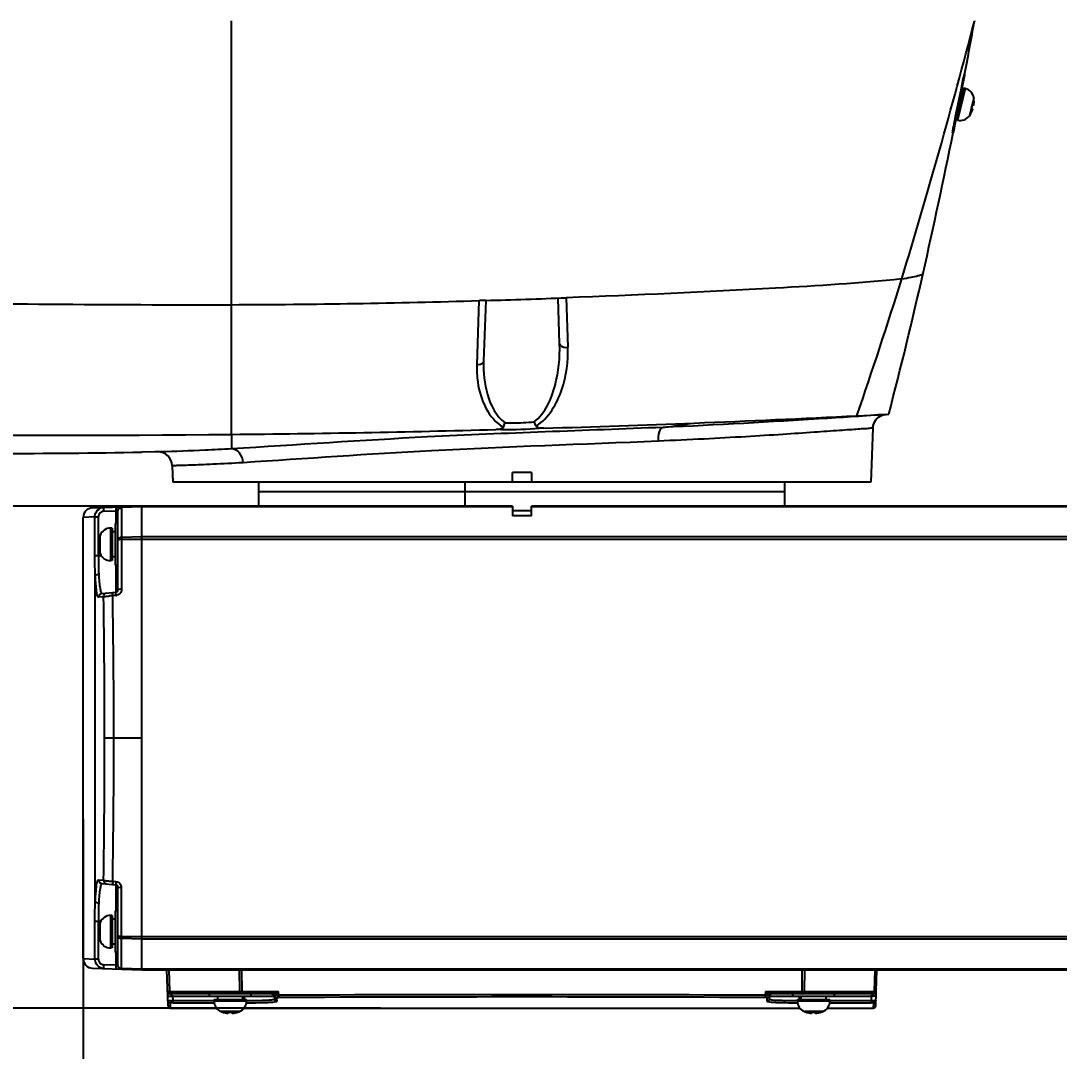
# Model space of a CAD drawing. Header units: millimetres. Extents: x 4086 to 8300, y 123 to 1549.
# Drawn here: x 6783.8 to 6849, y 981 to 1045.6 of the extents above; entities that cross this region are included whole.
import ezdxf

# ---------------------------------------------------------------- set-up
doc = ezdxf.new("R2010")
doc.units = ezdxf.units.MM
doc.layers.add('02___PRT_ALL_AXES', color=7, linetype='Continuous')
doc.layers.add('轮廓实线层', color=7, linetype='Continuous', lineweight=30)
doc.styles.add('思源黑', font='SourceHanSansCN-Normal.ttf')
doc.dimstyles.new('尺寸标注_3_10比例', dxfattribs={"dimtxt": 7, "dimasz": 6, "dimexe": 2, "dimexo": 1.5, "dimgap": 1, "dimtad": 1, "dimdec": 1, "dimlfac": 3.333333, "dimdsep": 46, "dimtxsty": '思源黑', "dimcen": 0.09, "dimadec": 0, "dimazin": 0, "dimtp": 0.01, "dimtm": 0.01, "dimtfac": 1, "dimtdec": 1, "dimtofl": 0, "dimtmove": 0, "dimatfit": 3, "dimfxl": 0, "dimtolj": 1, "dimarcsym": 0})

# ---------------------------------------------------------------- blocks, each defined once
blk = doc.blocks.new('*D2915')
at = {"layer": 'Defpoints', "color": 0}
for p in [(6584.199, 1202.83), (6671.596, 1202.83), (6943.348, 872.081)]:
    blk.add_point(p, dxfattribs=at)
at = {"layer": '轮廓实线层', "color": 0, "lineweight": -2}
for p, q in [((6670.096, 1202.83), (6582.199, 1202.83)), ((6584.199, 878.081), (6584.199, 1196.83)), ((6941.848, 872.081), (6582.199, 872.081))]:
    blk.add_line(p, q, dxfattribs=at)
at = {"layer": '轮廓实线层', "color": 0}
for points in [[(6585.199, 1196.83), (6583.199, 1196.83), (6584.199, 1202.83)], [(6583.199, 878.081), (6585.199, 878.081), (6584.199, 872.081)]]:
    blk.add_solid(points, dxfattribs=at)
at = {"layer": '轮廓实线层', "color": 0, "insert": (6579.573, 1037.456), "char_height": 7, "attachment_point": 5, "rotation": 90, "style": '思源黑'}
blk.add_mtext('\\A1;\\A1;1099.5', dxfattribs=at)
blk = doc.blocks.new('*D2916')
at = {"layer": 'Defpoints', "color": 0}
for p in [(6799.29, 983.688), (6778.833, 872.081), (6968.289, 872.081)]:
    blk.add_point(p, dxfattribs=at)
at = {"layer": '轮廓实线层', "color": 0, "lineweight": -2}
for p, q in [((6797.79, 983.688), (6776.833, 983.688)), ((6778.833, 977.688), (6778.833, 878.081)), ((6966.789, 872.081), (6776.833, 872.081))]:
    blk.add_line(p, q, dxfattribs=at)
at = {"layer": '轮廓实线层', "color": 0}
for points in [[(6779.833, 977.688), (6777.833, 977.688), (6778.833, 983.688)], [(6777.833, 878.081), (6779.833, 878.081), (6778.833, 872.081)]]:
    blk.add_solid(points, dxfattribs=at)
at = {"layer": '轮廓实线层', "color": 0, "insert": (6774.202, 930.49), "char_height": 7, "attachment_point": 5, "rotation": 90, "style": '思源黑'}
blk.add_mtext('\\A1;372', dxfattribs=at)
blk = doc.blocks.new('*D2917')
at = {"layer": 'Defpoints', "color": 0}
for p in [(6778.502, 1015.181), (6792.872, 1015.181), (6807.868, 983.688)]:
    blk.add_point(p, dxfattribs=at)
at = {"layer": '轮廓实线层', "color": 0, "lineweight": -2}
for p, q in [((6791.372, 1015.181), (6776.502, 1015.181)), ((6778.502, 989.688), (6778.502, 1009.181)), ((6806.368, 983.688), (6776.502, 983.688))]:
    blk.add_line(p, q, dxfattribs=at)
at = {"layer": '轮廓实线层', "color": 0}
for points in [[(6779.502, 1009.181), (6777.502, 1009.181), (6778.502, 1015.181)], [(6777.502, 989.688), (6779.502, 989.688), (6778.502, 983.688)]]:
    blk.add_solid(points, dxfattribs=at)
at = {"layer": '轮廓实线层', "color": 0, "insert": (6773.876, 999.434), "char_height": 7, "attachment_point": 5, "rotation": 90, "style": '思源黑'}
blk.add_mtext('\\A1;105', dxfattribs=at)
blk = doc.blocks.new('*D2918')
at = {"layer": 'Defpoints', "color": 0}
for p in [(6787.718, 997.032), (6680.248, 845.83), (6787.718, 828.228)]:
    blk.add_point(p, dxfattribs=at)
at = {"layer": '轮廓实线层', "color": 0, "lineweight": -2}
for p, q in [((6787.718, 995.532), (6787.718, 826.228)), ((6680.248, 844.33), (6680.248, 826.228)), ((6686.248, 828.228), (6781.718, 828.228))]:
    blk.add_line(p, q, dxfattribs=at)
at = {"layer": '轮廓实线层', "color": 0}
for points in [[(6686.248, 829.228), (6686.248, 827.228), (6680.248, 828.228)], [(6781.718, 827.228), (6781.718, 829.228), (6787.718, 828.228)]]:
    blk.add_solid(points, dxfattribs=at)
at = {"layer": '轮廓实线层', "color": 0, "insert": (6733.983, 832.859), "char_height": 7, "attachment_point": 5, "style": '思源黑'}
blk.add_mtext('\\A1;358.2', dxfattribs=at)
blk = doc.blocks.new('*D2920')
at = {"layer": 'Defpoints', "color": 0}
for p in [(6669.376, 992.23), (6638.605, 872.081), (6943.348, 872.081)]:
    blk.add_point(p, dxfattribs=at)
at = {"layer": '轮廓实线层', "color": 0, "lineweight": -2}
for p, q in [((6667.876, 992.23), (6636.605, 992.23)), ((6638.605, 986.23), (6638.605, 878.081)), ((6941.848, 872.081), (6636.605, 872.081))]:
    blk.add_line(p, q, dxfattribs=at)
at = {"layer": '轮廓实线层', "color": 0}
for points in [[(6639.605, 986.23), (6637.605, 986.23), (6638.605, 992.23)], [(6637.605, 878.081), (6639.605, 878.081), (6638.605, 872.081)]]:
    blk.add_solid(points, dxfattribs=at)
at = {"layer": '轮廓实线层', "color": 0, "insert": (6633.979, 932.156), "char_height": 7, "attachment_point": 5, "rotation": 90, "style": '思源黑'}
blk.add_mtext('\\A1;400.5', dxfattribs=at)

msp = doc.modelspace()

# ---------------------------------------------------------------- linework, layer by layer
for p, q in [((6797.017, 1027.818), (6797.017, 1045.631)), ((6843.645, 1045.63), (6843.636, 1045.593)), ((6842.818, 1041.399), (6842.942, 1041.982)), ((6843.011, 1042.203), (6842.917, 1041.711)), ((6842.942, 1041.982), (6842.97, 1042.112)), ((6842.97, 1042.112), (6842.985, 1042.18)), ((6843.019, 1042.247), (6843.011, 1042.203)), ((6842.471, 1039.721), (6842.818, 1041.399)), ((6842.482, 1039.419), (6842.976, 1041.398)), ((6843.063, 1041.377), (6842.57, 1039.397)), ((6842.919, 1041.17), (6842.777, 1041.205)), ((6842.811, 1041.199), (6842.818, 1041.234)), ((6842.86, 1041.415), (6842.816, 1041.189)), ((6842.87, 1041.467), (6842.86, 1041.415)), ((6842.917, 1041.711), (6842.87, 1041.467)), ((6842.904, 1041.807), (6842.887, 1041.728)), ((6843.063, 1041.377), (6842.976, 1041.398)), ((6843.601, 1040.786), (6843.492, 1040.35)), ((6843.61, 1040.715), (6843.601, 1040.786)), ((6843.61, 1040.715), (6843.604, 1040.716)), ((6843.431, 1040.102), (6843.323, 1039.673)), ((6843.44, 1040.155), (6843.431, 1040.102)), ((6843.461, 1040.226), (6843.44, 1040.155)), ((6843.45, 1040.098), (6843.532, 1040.077)), ((6843.477, 1040.301), (6843.461, 1040.226)), ((6843.492, 1040.35), (6843.477, 1040.301)), ((6843.594, 1040.325), (6843.512, 1040.345)), ((6842.366, 1039.183), (6842.402, 1039.371)), ((6842.402, 1039.371), (6842.471, 1039.721)), ((6842.469, 1039.422), (6842.415, 1039.151)), ((6842.539, 1039.647), (6842.461, 1039.667)), ((6842.57, 1039.397), (6842.482, 1039.419)), ((6842.485, 1039.555), (6842.505, 1039.651)), ((6843.322, 1039.666), (6843.363, 1039.725)), ((6843.323, 1039.673), (6843.322, 1039.666)), ((6843.358, 1039.726), (6843.363, 1039.725)), ((6842.297, 1038.803), (6842.314, 1038.902)), ((6842.316, 1038.654), (6842.308, 1038.614)), ((6842.314, 1038.902), (6842.337, 1039.028)), ((6842.415, 1039.151), (6842.316, 1038.654)), ((6842.337, 1039.028), (6842.366, 1039.183)), ((6817.614, 1025.361), (6817.513, 1028.232)), ((6818.024, 1028.25), (6818.132, 1025.146)), ((6797.026, 1019.68), (6797.017, 1027.818)), ((6812.431, 1024.041), (6812.572, 1028.071)), ((6812.977, 1028.082), (6812.577, 1028.07)), ((6812.977, 1028.082), (6812.844, 1024.272)), ((6836.26, 1020.847), (6838.04, 1020.938)), ((6838.04, 1020.938), (6838.265, 1020.95)), ((6837.267, 1020.07), (6837.149, 1016.681)), ((6837.267, 1020.07), (6837.276, 1020.165)), ((6837.276, 1020.165), (6837.301, 1020.282)), ((6797.026, 1019.68), (6797.016, 1018.772)), ((6792.414, 1018.581), (6791.39, 1018.563)), ((6792.238, 1018.578), (6791.485, 1018.565)), ((6792.312, 1018.579), (6792.238, 1018.578)), ((6792.394, 1018.581), (6792.312, 1018.579)), ((6792.559, 1018.584), (6792.394, 1018.581)), ((6793.31, 1017.712), (6793.346, 1016.681)), ((6814.648, 1016.681), (6814.648, 1017.281)), ((6815.848, 1017.281), (6814.648, 1017.281)), ((6815.848, 1017.281), (6815.848, 1016.681)), ((6837.149, 1016.681), (6793.346, 1016.681)), ((6791.398, 1015.181), (6790.129, 1015.136)), ((6791.398, 986.081), (6791.398, 1015.181)), ((6814.648, 1015.181), (6791.398, 1015.181)), ((6814.648, 1015.181), (6814.648, 1014.581)), ((6815.848, 1014.581), (6815.848, 1015.181)), ((7007.398, 1015.181), (6815.848, 1015.181)), ((6788.451, 1014.498), (6787.718, 1014.473)), ((6788.297, 1015.072), (6789.012, 1015.097)), ((6788.451, 1012.064), (6788.451, 1014.498)), ((6788.451, 1014.498), (6788.67, 1014.498)), ((6788.67, 1012.064), (6788.67, 1014.498)), ((6789.021, 1014.858), (6789.761, 1014.884)), ((6789.033, 1015.098), (6790.082, 1015.135)), ((6789.898, 1014.896), (6789.761, 1014.884)), ((6789.761, 1014.884), (6789.761, 1014.086)), ((6789.898, 1009.932), (6789.898, 1014.896)), ((6791.398, 1015.138), (6790.129, 1015.1)), ((6790.129, 1015.136), (6790.129, 1009.967)), ((6814.648, 1015.138), (6791.398, 1015.138)), ((6815.848, 1014.881), (6814.648, 1014.881)), ((6815.848, 1014.581), (6814.648, 1014.581)), ((7007.398, 1015.138), (6815.848, 1015.138)), ((6787.718, 986.788), (6787.718, 1014.473)), ((6789.748, 1011.476), (6789.748, 1014.086)), ((6789.898, 1014.086), (6789.748, 1014.086)), ((6788.76, 1013.291), (6788.755, 1013.291)), ((6788.78, 1012.204), (6788.78, 1013.357)), ((6789.445, 1011.761), (6789.445, 1013.801)), ((6789.535, 1013.801), (6789.445, 1013.801)), ((6789.535, 1013.801), (6789.535, 1011.761)), ((6789.748, 1013.565), (6789.535, 1013.565)), ((6791.398, 1013.247), (6790.129, 1013.215)), ((7007.398, 1013.247), (6791.398, 1013.247)), ((6788.76, 1012.908), (6788.675, 1012.908)), ((6788.675, 1012.653), (6788.76, 1012.653)), ((6791.398, 1013.092), (6790.129, 1013.082)), ((7007.398, 1013.092), (6791.398, 1013.092)), ((6788.874, 1012.064), (6788.451, 1012.064)), ((6788.754, 1012.271), (6788.76, 1012.271)), ((6789.748, 1011.996), (6789.535, 1011.996)), ((6789.535, 1011.761), (6789.445, 1011.761)), ((6789.898, 1011.476), (6789.748, 1011.476)), ((6789.761, 1011.476), (6789.761, 1009.783)), ((6788.478, 990.397), (6788.478, 1010.804)), ((6788.997, 1009.496), (6788.682, 1009.468)), ((6788.9, 1009.707), (6789.761, 1009.783)), ((6789.773, 1009.577), (6789.573, 1009.559)), ((6791.398, 1000.631), (6789.067, 1000.631)), ((6788.682, 991.733), (6788.996, 991.705)), ((6788.9, 991.494), (6789.761, 991.418)), ((6789.572, 991.642), (6789.773, 991.624)), ((6789.761, 991.418), (6789.761, 989.786)), ((6789.898, 986.365), (6789.898, 991.269)), ((6790.129, 986.125), (6790.129, 991.234)), ((6789.748, 987.176), (6789.748, 989.786)), ((6789.898, 989.786), (6789.748, 989.786)), ((6788.451, 986.763), (6788.451, 989.137)), ((6788.451, 989.137), (6788.833, 989.137)), ((6788.67, 986.763), (6788.67, 989.137)), ((6789.445, 987.461), (6789.445, 989.501)), ((6789.535, 989.501), (6789.445, 989.501)), ((6789.535, 989.501), (6789.535, 987.461)), ((6789.748, 989.265), (6789.535, 989.265)), ((6788.76, 988.608), (6788.675, 988.608)), ((6788.76, 988.991), (6788.755, 988.991)), ((6788.78, 987.904), (6788.78, 989.057)), ((6788.675, 988.353), (6788.76, 988.353)), ((6788.754, 987.971), (6788.76, 987.971)), ((6790.129, 988.179), (6791.398, 988.169)), ((6791.398, 988.014), (6790.129, 988.047)), ((6791.398, 988.169), (7007.398, 988.169)), ((7007.398, 988.014), (6791.398, 988.014)), ((6789.535, 987.461), (6789.445, 987.461)), ((6789.748, 987.696), (6789.535, 987.696)), ((6789.898, 987.176), (6789.748, 987.176)), ((6789.761, 987.176), (6789.761, 986.377)), ((6787.718, 986.788), (6788.451, 986.763)), ((6788.67, 986.763), (6788.451, 986.763)), ((6788.297, 986.189), (6791.398, 986.081)), ((6789.761, 986.377), (6789.021, 986.403)), ((6789.761, 986.377), (6789.898, 986.365)), ((6791.398, 986.123), (6790.129, 986.161)), ((6970.884, 986.123), (6791.398, 986.123)), ((6791.398, 986.081), (6970.884, 986.081)), ((6793.051, 983.832), (6792.973, 986.081)), ((6793.147, 984.731), (6793.111, 986.081)), ((6797.514, 986.081), (6797.53, 984.731)), ((6797.659, 986.081), (6797.664, 984.731)), ((6832.831, 984.731), (6832.836, 986.081)), ((6832.981, 986.081), (6832.965, 984.731)), ((6837.384, 986.081), (6837.348, 984.731)), ((6837.475, 984.731), (6837.523, 986.081)), ((6793.02, 984.731), (6799.969, 984.731)), ((6799.581, 984.581), (6793.176, 984.581)), ((6793.236, 984.541), (6793.262, 984.521)), ((6795.643, 984.431), (6795.643, 984.581)), ((6798.253, 984.431), (6798.253, 984.581)), ((6799.566, 984.581), (6799.623, 984.57)), ((6799.628, 984.59), (6799.659, 984.6)), ((6799.85, 984.679), (6799.969, 984.731)), ((6799.969, 984.731), (6799.858, 984.581)), ((6799.99, 984.489), (6799.969, 984.731)), ((6830.526, 984.731), (6830.504, 984.489)), ((6830.526, 984.731), (6837.475, 984.731)), ((6830.637, 984.581), (6830.564, 984.678)), ((6830.692, 984.508), (6830.665, 984.543)), ((6830.891, 984.583), (6830.913, 984.581)), ((6837.319, 984.581), (6830.913, 984.581)), ((6832.243, 984.431), (6832.243, 984.581)), ((6834.853, 984.431), (6834.853, 984.581)), ((6837.444, 983.832), (6837.475, 984.723)), ((6793.04, 984.159), (6793.06, 984.089)), ((6793.201, 983.688), (6793.19, 984.015)), ((6793.331, 984.438), (6793.34, 984.158)), ((6793.331, 984.438), (6799.719, 984.438)), ((6793.34, 984.158), (6795.928, 984.157)), ((6793.34, 984.021), (6795.927, 984.021)), ((6795.928, 984.128), (6795.928, 984.218)), ((6795.928, 984.218), (6797.967, 984.218)), ((6797.968, 984.128), (6795.928, 984.128)), ((6796.163, 984.218), (6796.163, 984.431)), ((6797.732, 984.218), (6797.732, 984.431)), ((6797.828, 984.438), (6797.828, 984.218)), ((6797.968, 984.128), (6797.968, 984.218)), ((6799.718, 984.455), (6799.718, 984.444)), ((6799.718, 984.444), (6799.719, 984.438)), ((6799.735, 984.253), (6799.719, 984.438)), ((6799.756, 984.467), (6799.776, 984.478)), ((6799.874, 984.271), (6799.865, 984.335)), ((6799.884, 984.116), (6799.874, 984.271)), ((6830.619, 984.184), (6830.61, 984.116)), ((6830.629, 984.335), (6830.619, 984.257)), ((6830.619, 984.257), (6830.619, 984.184)), ((6830.718, 984.478), (6830.692, 984.508)), ((6830.738, 984.467), (6830.718, 984.478)), ((6830.775, 984.438), (6830.759, 984.253)), ((6830.775, 984.438), (6830.776, 984.45)), ((6830.775, 984.438), (6837.164, 984.438)), ((6830.776, 984.45), (6830.776, 984.455)), ((6832.528, 984.218), (6834.567, 984.218)), ((6832.528, 984.128), (6832.528, 984.218)), ((6834.568, 984.128), (6832.528, 984.128)), ((6832.666, 984.218), (6832.666, 984.438)), ((6832.763, 984.218), (6832.763, 984.431)), ((6834.332, 984.218), (6834.332, 984.431)), ((6834.567, 984.157), (6837.155, 984.158)), ((6834.568, 984.128), (6834.568, 984.218)), ((6834.568, 984.021), (6837.155, 984.021)), ((6837.164, 984.438), (6837.155, 984.158)), ((6837.306, 984.015), (6837.294, 983.688)), ((6837.455, 984.159), (6837.432, 984.084)), ((6793.201, 983.688), (6796.092, 983.688)), ((6796.374, 983.463), (6796.37, 983.463)), ((6796.438, 983.437), (6796.371, 983.463)), ((6797.525, 983.463), (6796.374, 983.463)), ((6796.438, 983.443), (6796.438, 983.438)), ((6796.82, 983.443), (6796.82, 983.358)), ((6797.075, 983.358), (6797.075, 983.443)), ((6797.524, 983.463), (6797.458, 983.437)), ((6797.458, 983.437), (6797.458, 983.443)), ((6797.803, 983.688), (6832.692, 983.688)), ((6832.974, 983.463), (6832.97, 983.463)), ((6833.038, 983.437), (6832.971, 983.463)), ((6834.125, 983.463), (6832.974, 983.463)), ((6833.038, 983.443), (6833.038, 983.438)), ((6833.42, 983.443), (6833.42, 983.358)), ((6833.675, 983.358), (6833.675, 983.443)), ((6834.124, 983.463), (6834.058, 983.437)), ((6834.058, 983.437), (6834.058, 983.443)), ((6834.403, 983.688), (6837.294, 983.688))]:
    msp.add_line(p, q)
for points in [[(6842.985, 1042.18), (6842.993, 1042.212), (6842.996, 1042.225), (6842.998, 1042.236), (6843, 1042.244), (6843.002, 1042.25), (6843.002, 1042.25)], [(6842.271, 1038.621), (6842.271, 1038.621), (6842.271, 1038.627), (6842.272, 1038.637), (6842.274, 1038.652), (6842.276, 1038.672), (6842.28, 1038.697), (6842.285, 1038.727), (6842.29, 1038.762), (6842.297, 1038.803)], [(6837.301, 1020.282), (6837.34, 1020.393), (6837.392, 1020.496), (6837.455, 1020.589)], [(6837.455, 1020.589), (6837.526, 1020.67), (6837.604, 1020.741), (6837.687, 1020.8), (6837.771, 1020.847)], [(6837.772, 1020.847), (6837.856, 1020.883), (6837.939, 1020.909), (6838.014, 1020.925), (6838.064, 1020.933), (6838.082, 1020.935), (6838.087, 1020.935)], [(6830.835, 984.6), (6830.865, 984.59), (6830.891, 984.583)], [(6799.728, 984.457), (6799.74, 984.459), (6799.756, 984.467)]]:
    msp.add_lwpolyline(points)
for centre, radius, start, end in [((6449.025, 1148.105), 407.709, 343.07875, 345.4375), ((6513.93, 1104.894), 335, 349.22182, 349.80557), ((6787.118, 1052.244), 56.776, 349.27477, 349.63067), ((6979.274, 1012.68), 139.445, 168.15146, 168.39359), ((6985.357, 1011.437), 145.654, 167.99709, 168.16454), ((6727.687, 1063.448), 117.254, 349.07931, 349.30013), ((6842.889, 1040.678), 0.72, 8.61986, 76), ((6842.118, 1040.561), 1.495, 350.89378, 5.95213), ((6927.232, 1022.603), 86.472, 168.29517, 168.4914), ((6842.118, 1040.561), 1.495, 326.04787, 341.10622), ((6842.118, 1040.561), 1.411, 340.81427, 351.18573), ((6888.509, 1030.398), 46.972, 168.64666, 169.19075), ((6795.527, 1049.098), 47.918, 347.88003, 348.5122), ((6910.204, 1026.07), 69.095, 168.49104, 168.66971), ((6842.744, 1040.096), 0.72, 256, 323.38014), ((6481.131, 1111.438), 368.445, 347.19642, 348.60021), ((6863.77, 1035.102), 21.79, 169.14052, 170.07155), ((6566.101, 1091.851), 281.248, 345.39835, 347.2514), ((6561.558, 1115.843), 290.663, 340.92386, 342.70659), ((6791.848, 1734.513), 706.747, 271.713122, 272.122802), ((6795.244, 1616.915), 589.1, 270.172404, 271.686071), ((6787.622, 2000.704), 981.065, 271.693792, 272.245241), ((6814.373, 1097.231), 77.722, 277.19332, 278.64623), ((6789.077, 1964.283), 944.615, 272.243621, 272.863077), ((6786.712, 1977.451), 957.827, 267.858179, 270.617003), ((6786.933, 2025.577), 1005.948, 270.574893, 271.519725), ((6780.952, 1651.133), 632.655, 269.315892, 270.945416), ((6792.41, 1017.68), 0.9, 2.02061, 90.99521), ((6788.318, 1014.473), 0.6, 92, 180), ((6789.04, 1014.498), 0.589, 175.77926, 179.97527), ((6789.056, 1014.488), 0.611, 98.23668, 113.58136), ((6789.054, 1014.497), 0.602, 92.01542, 98.24353), ((6790.138, 1014.896), 0.24, 92, 180), ((6790.165, 1012.781), 1.495, 157.38014, 175.10622), ((6789.445, 1013.081), 0.72, 90, 157.38021), ((6790.165, 1012.781), 1.495, 184.89378, 202.61986), ((6790.165, 1012.781), 1.411, 174.81427, 185.18573), ((6814.26, 1012.063), 25.59, 179.99782, 180.88593), ((6789.445, 1012.481), 0.72, 202.61979, 269.99977), ((6809.755, 1011.969), 21.085, 180.81767, 182.85001), ((6789.748, 1009.932), 0.15, 275, 0), ((6201.738, 1000.467), 587.329, 0.015933, 0.880808), ((6790.143, 999.971), 9.605, 93.40398, 94.62604), ((6209.621, 1000.467), 580.022, 0.016125, 0.898123), ((6789.728, 1010.001), 0.427, 276.06072, 283.5066), ((6201.777, 1000.792), 587.29, 359.113424, 359.984203), ((6209.654, 1000.792), 579.989, 359.096017, 359.984008), ((6790.313, 1003.644), 12.025, 265.48173, 266.46736), ((6789.748, 991.269), 0.15, 0, 85), ((6789.659, 991.21), 0.471, 12.67753, 21.81239), ((6789.64, 991.205), 0.49, 3.39672, 12.72997), ((6809.735, 989.233), 21.064, 177.14495, 179.18313), ((6814.266, 989.138), 25.596, 179.1143, 180.00219), ((6789.445, 988.781), 0.72, 90, 157.38021), ((6790.165, 988.481), 1.495, 157.38014, 175.10622), ((6790.165, 988.481), 1.411, 174.81427, 185.18573), ((6790.165, 988.481), 1.495, 184.89378, 202.61986), ((6789.445, 988.181), 0.72, 202.61979, 269.99977), ((6788.318, 986.788), 0.6, 180, 267.99994), ((6789.041, 986.763), 0.59, 180.00635, 183.97647), ((6789.055, 986.764), 0.603, 184.00488, 201.65979), ((6790.138, 986.365), 0.24, 180, 268), ((6793.176, 984.737), 0.156, 182, 270), ((6799.563, 984.425), 0.156, 5, 90), ((6797.036, 991.132), 7.04, 292.62012, 293.03906), ((6797.934, 989.039), 4.763, 292.96166, 293.72891), ((6815.248, -1983.524), 2968.052, 89.705476, 90.294536), ((6810.102, 969.665), 25.379, 36.2675, 36.41541), ((6833.983, 987.079), 4.176, 216.74154, 217.39091), ((6830.931, 984.425), 0.156, 90, 175), ((6837.319, 984.737), 0.156, 270, 358), ((6793.22, 987.444), 3.008, 269.25459, 270.8938), ((6793.219, 987.65), 3.213, 270.8463, 271.98747), ((6796.648, 984.128), 0.72, 180, 247.38014), ((6797.248, 984.128), 0.72, 292.61986, 0), ((6800.277, 976.955), 7.539, 93.38142, 93.80683), ((6800.143, 979.197), 5.294, 92.53731, 93.36371), ((6800.139, 979.281), 5.209, 91.84037, 92.53171), ((6815.248, -2000.688), 2985.072, 89.707393, 90.29262), ((6832.649, 1028.771), 44.751, 269.35001, 269.84303), ((6833.248, 984.128), 0.72, 180, 247.38014), ((6833.848, 984.128), 0.72, 292.61986, 0), ((6837.157, 980.967), 3.054, 88.63691, 90.03477), ((6837.276, 987.65), 3.213, 268.01252, 269.15349), ((6837.275, 987.446), 3.01, 269.10628, 270.74056), ((6793.201, 983.838), 0.15, 182.00002, 270), ((6796.948, 984.848), 1.495, 250.04787, 265.10622), ((6796.948, 984.848), 1.411, 264.81427, 275.18573), ((6796.948, 984.848), 1.495, 274.89378, 289.95213), ((6833.548, 984.848), 1.495, 250.04787, 265.10622), ((6833.548, 984.848), 1.411, 264.81427, 275.18573), ((6833.548, 984.848), 1.495, 274.89378, 289.95213), ((6837.294, 983.838), 0.15, 270, 357.99998)]:
    msp.add_arc(centre, radius, start, end)
for points, knots in [([(6842.974, 1042.132), (6842.97, 1042.111), (6842.946, 1042.002), (6842.923, 1041.894), (6842.904, 1041.807)], [0, 0, 0, 0, 0.198321, 1, 1, 1, 1]), ([(6842.967, 1042.025), (6842.981, 1042.103), (6843.035, 1042.38), (6842.984, 1042.175), (6842.974, 1042.132)], [0, 0, 0, 0, 0.643509, 1, 1, 1, 1]), ([(6842.274, 1038.656), (6842.272, 1038.639), (6842.271, 1038.548), (6842.297, 1038.683), (6842.306, 1038.723)], [0, 0, 0, 0, 0.295347, 1, 1, 1, 1]), ([(6842.306, 1038.723), (6842.311, 1038.743), (6842.336, 1038.848), (6842.359, 1038.953), (6842.377, 1039.037)], [0, 0, 0, 0, 0.196613, 1, 1, 1, 1]), ([(6839.082, 1029.439), (6839.282, 1029.472), (6839.617, 1029.531), (6840.047, 1029.622), (6840.279, 1029.695), (6840.408, 1029.753), (6840.415, 1029.787)], [0, 0, 0, 0, 0.436107, 0.743796, 0.924268, 1, 1, 1, 1]), ([(6839.082, 1029.439), (6836.448, 1029.155), (6829.426, 1028.745), (6822.405, 1028.412), (6818.027, 1028.25)], [0, 0, 0, 0, 0.376917, 1, 1, 1, 1]), ([(6751.899, 1028.658), (6759.354, 1028.342), (6774.393, 1027.931), (6789.436, 1027.8), (6797.017, 1027.818)], [0, 0, 0, 0, 0.496033, 1, 1, 1, 1]), ([(6816.023, 1020.466), (6816.712, 1021.007), (6817.468, 1022.753), (6817.644, 1024.486), (6817.614, 1025.361)], [0, 0, 0, 0, 0.50025, 1, 1, 1, 1]), ([(6816.137, 1020.197), (6816.929, 1020.689), (6817.917, 1022.432), (6818.159, 1024.251), (6818.128, 1025.146)], [0, 0, 0, 0, 0.50998, 1, 1, 1, 1]), ([(6817.614, 1025.361), (6817.615, 1025.328), (6817.716, 1025.141), (6817.965, 1025.129), (6818.128, 1025.146)], [0, 0, 0, 0, 0.167627, 1, 1, 1, 1]), ([(6812.844, 1024.272), (6812.843, 1024.241), (6812.767, 1024.079), (6812.562, 1024.042), (6812.425, 1024.04)], [0, 0, 0, 0, 0.182243, 1, 1, 1, 1]), ([(6812.844, 1024.272), (6812.819, 1023.569), (6812.942, 1022.175), (6813.625, 1020.812), (6814.188, 1020.404)], [0, 0, 0, 0, 0.503029, 1, 1, 1, 1]), ([(6812.425, 1024.04), (6812.411, 1023.679), (6812.462, 1022.258), (6813.14, 1020.669), (6814.081, 1020.133)], [0, 0, 0, 0, 0.250584, 1, 1, 1, 1]), ([(6814.188, 1020.404), (6814.336, 1020.402), (6814.948, 1020.401), (6815.56, 1020.429), (6816.023, 1020.466)], [0, 0, 0, 0, 0.241457, 1, 1, 1, 1]), ([(6838.091, 1020.935), (6836.79, 1020.83), (6832.128, 1020.549), (6827.467, 1020.261), (6824.105, 1020.121)], [0, 0, 0, 0, 0.279544, 1, 1, 1, 1]), ([(6824.105, 1020.121), (6819.176, 1019.915), (6810.137, 1019.649), (6801.117, 1019.02), (6797.016, 1018.771)], [0, 0, 0, 0, 0.54565, 1, 1, 1, 1]), ([(6816.615, 1020.068), (6815.852, 1020.001), (6814.85, 1019.959), (6813.849, 1019.975), (6813.614, 1019.983)], [0, 0, 0, 0, 0.764691, 1, 1, 1, 1]), ([(6823.811, 1019.255), (6823.807, 1019.453), (6823.823, 1019.745), (6823.99, 1020.1), (6824.105, 1020.121)], [0, 0, 0, 0, 0.628397, 1, 1, 1, 1]), ([(6837.267, 1020.07), (6837.267, 1020.05), (6837.142, 1020.089), (6837.009, 1020.033), (6836.692, 1020.037), (6836.295, 1019.997), (6835.77, 1019.965), (6834.86, 1019.9), (6833.465, 1019.804), (6831.508, 1019.67), (6829.202, 1019.525), (6826.598, 1019.383), (6824.767, 1019.296), (6823.811, 1019.255)], [0, 0, 0, 0, 0.004411, 0.017575, 0.039394, 0.069771, 0.108579, 0.155571, 0.273, 0.419632, 0.592201, 0.787079, 1, 1, 1, 1]), ([(6823.811, 1019.255), (6819.066, 1019.049), (6810.37, 1018.785), (6801.693, 1018.153), (6797.752, 1017.903)], [0, 0, 0, 0, 0.546027, 1, 1, 1, 1]), ([(6797.016, 1018.771), (6796.466, 1018.741), (6794.981, 1018.664), (6793.495, 1018.607), (6792.559, 1018.584)], [0, 0, 0, 0, 0.370804, 1, 1, 1, 1]), ([(6797.752, 1017.903), (6797.741, 1018.122), (6797.61, 1018.542), (6797.204, 1018.771), (6797.016, 1018.771)], [0, 0, 0, 0, 0.538258, 1, 1, 1, 1]), ([(6797.752, 1017.903), (6797.117, 1017.867), (6796.228, 1017.822), (6795.128, 1017.771), (6794.494, 1017.75), (6794.005, 1017.722), (6793.635, 1017.737), (6793.444, 1017.687), (6793.324, 1017.732), (6793.31, 1017.712)], [0, 0, 0, 0, 0.428707, 0.600918, 0.743392, 0.855032, 0.935289, 0.98375, 1, 1, 1, 1]), ([(6789.021, 1014.858), (6789.019, 1014.915), (6789.035, 1014.969), (6789.009, 1015.097), (6789.033, 1015.098)], [0, 0, 0, 0, 0.70291, 1, 1, 1, 1]), ([(6789.773, 1015.124), (6789.749, 1015.123), (6789.775, 1014.995), (6789.759, 1014.94), (6789.761, 1014.884)], [0, 0, 0, 0, 0.297091, 1, 1, 1, 1]), ([(6789.898, 1014.894), (6789.898, 1014.942), (6789.911, 1015.056), (6790.042, 1015.07), (6790.082, 1015.045)], [0, 0, 0, 0, 0.506726, 1, 1, 1, 1]), ([(6790.129, 1013.215), (6790.075, 1013.213), (6790.003, 1013.207), (6789.913, 1013.137), (6789.943, 1013.091), (6789.96, 1013.076)], [0, 0, 0, 0, 0.565881, 0.769349, 1, 1, 1, 1]), ([(6790.129, 1013.082), (6790.074, 1013.082), (6790.013, 1013.074), (6789.898, 1013.057), (6789.898, 1013.032)], [0, 0, 0, 0, 0.684548, 1, 1, 1, 1]), ([(6788.478, 1010.804), (6788.474, 1010.903), (6788.457, 1011.323), (6788.451, 1011.743), (6788.451, 1012.064)], [0, 0, 0, 0, 0.235596, 1, 1, 1, 1]), ([(6788.478, 1010.804), (6788.481, 1010.818), (6788.529, 1010.895), (6788.626, 1010.913), (6788.697, 1010.919)], [0, 0, 0, 0, 0.17256, 1, 1, 1, 1]), ([(6788.641, 1009.501), (6788.567, 1009.631), (6788.537, 1010.088), (6788.492, 1010.515), (6788.478, 1010.804)], [0, 0, 0, 0, 0.340335, 1, 1, 1, 1]), ([(6788.697, 1010.92), (6788.705, 1010.752), (6788.723, 1010.458), (6788.771, 1010.061), (6788.809, 1009.852), (6788.866, 1009.704), (6788.9, 1009.707)], [0, 0, 0, 0, 0.406818, 0.720341, 0.918803, 1, 1, 1, 1]), ([(6790.129, 1009.967), (6790.074, 1009.966), (6790.019, 1009.954), (6789.898, 1009.956), (6789.898, 1009.932)], [0, 0, 0, 0, 0.697241, 1, 1, 1, 1]), ([(6788.682, 1009.468), (6788.675, 1009.468), (6788.656, 1009.476), (6788.647, 1009.492), (6788.641, 1009.501)], [0, 0, 0, 0, 0.399331, 1, 1, 1, 1]), ([(6788.997, 1009.496), (6789.004, 1009.5), (6789.025, 1009.505), (6789.046, 1009.509), (6789.06, 1009.511)], [0, 0, 0, 0, 0.354602, 1, 1, 1, 1]), ([(6789.06, 1009.511), (6789.079, 1009.514), (6789.181, 1009.529), (6789.285, 1009.538), (6789.369, 1009.545)], [0, 0, 0, 0, 0.185133, 1, 1, 1, 1]), ([(6789.573, 1009.559), (6789.569, 1009.608), (6789.587, 1009.654), (6789.541, 1009.764), (6789.561, 1009.765)], [0, 0, 0, 0, 0.7175, 1, 1, 1, 1]), ([(6789.76, 1009.77), (6789.76, 1009.773), (6789.761, 1009.776), (6789.759, 1009.783), (6789.761, 1009.783)], [0, 0, 0, 0, 0.743948, 1, 1, 1, 1]), ([(6789.773, 1009.577), (6789.769, 1009.631), (6789.763, 1009.695), (6789.76, 1009.76), (6789.76, 1009.77)], [0, 0, 0, 0, 0.848999, 1, 1, 1, 1]), ([(6789.952, 1009.638), (6789.933, 1009.626), (6789.893, 1009.605), (6789.85, 1009.591), (6789.828, 1009.586)], [0, 0, 0, 0, 0.500015, 1, 1, 1, 1]), ([(6788.478, 990.397), (6788.492, 990.688), (6788.538, 991.114), (6788.567, 991.574), (6788.643, 991.702)], [0, 0, 0, 0, 0.661717, 1, 1, 1, 1]), ([(6788.643, 991.702), (6788.648, 991.711), (6788.657, 991.726), (6788.675, 991.733), (6788.682, 991.733)], [0, 0, 0, 0, 0.5963, 1, 1, 1, 1]), ([(6788.996, 991.705), (6789.003, 991.702), (6789.025, 991.697), (6789.046, 991.692), (6789.06, 991.69)], [0, 0, 0, 0, 0.353723, 1, 1, 1, 1]), ([(6789.06, 991.69), (6789.078, 991.687), (6789.18, 991.673), (6789.283, 991.663), (6789.366, 991.657)], [0, 0, 0, 0, 0.185637, 1, 1, 1, 1]), ([(6788.9, 991.494), (6788.866, 991.497), (6788.809, 991.349), (6788.771, 991.14), (6788.723, 990.743), (6788.705, 990.451), (6788.697, 990.282)], [0, 0, 0, 0, 0.08131, 0.279877, 0.593293, 1, 1, 1, 1]), ([(6789.572, 991.642), (6789.568, 991.593), (6789.586, 991.547), (6789.54, 991.438), (6789.56, 991.436)], [0, 0, 0, 0, 0.717602, 1, 1, 1, 1]), ([(6789.76, 991.431), (6789.76, 991.428), (6789.761, 991.425), (6789.759, 991.419), (6789.761, 991.418)], [0, 0, 0, 0, 0.744036, 1, 1, 1, 1]), ([(6789.773, 991.624), (6789.769, 991.57), (6789.763, 991.506), (6789.76, 991.441), (6789.76, 991.431)], [0, 0, 0, 0, 0.84879, 1, 1, 1, 1]), ([(6790.129, 991.234), (6790.074, 991.235), (6790.019, 991.247), (6789.898, 991.245), (6789.898, 991.269)], [0, 0, 0, 0, 0.697077, 1, 1, 1, 1]), ([(6788.451, 989.137), (6788.451, 989.458), (6788.457, 989.878), (6788.474, 990.299), (6788.478, 990.397)], [0, 0, 0, 0, 0.764404, 1, 1, 1, 1]), ([(6790.129, 988.179), (6790.074, 988.179), (6790.013, 988.187), (6789.897, 988.204), (6789.898, 988.23)], [0, 0, 0, 0, 0.685519, 1, 1, 1, 1]), ([(6789.898, 988.221), (6789.898, 988.18), (6789.923, 988.077), (6790.04, 988.071), (6790.082, 988.093)], [0, 0, 0, 0, 0.470125, 1, 1, 1, 1]), ([(6789.033, 986.163), (6789.009, 986.164), (6789.035, 986.292), (6789.019, 986.347), (6789.021, 986.403)], [0, 0, 0, 0, 0.29709, 1, 1, 1, 1]), ([(6789.764, 986.172), (6789.765, 986.163), (6789.767, 986.154), (6789.77, 986.137), (6789.773, 986.137)], [0, 0, 0, 0, 0.719144, 1, 1, 1, 1]), ([(6789.93, 986.263), (6789.93, 986.273), (6789.936, 986.296), (6789.951, 986.315), (6789.96, 986.324)], [0, 0, 0, 0, 0.427843, 1, 1, 1, 1]), ([(6793.176, 984.581), (6793.183, 984.58), (6793.202, 984.561), (6793.223, 984.551), (6793.236, 984.541)], [0, 0, 0, 0, 0.322944, 1, 1, 1, 1]), ([(6793.208, 984.601), (6793.214, 984.601), (6793.228, 984.605), (6793.238, 984.614), (6793.244, 984.62)], [0, 0, 0, 0, 0.422235, 1, 1, 1, 1]), ([(6793.262, 984.521), (6793.273, 984.512), (6793.295, 984.494), (6793.315, 984.473), (6793.322, 984.461)], [0, 0, 0, 0, 0.517091, 1, 1, 1, 1]), ([(6797.53, 984.731), (6797.531, 984.696), (6797.532, 984.664), (6797.551, 984.589), (6797.569, 984.612), (6797.573, 984.62)], [0, 0, 0, 0, 0.654666, 0.838519, 1, 1, 1, 1]), ([(6797.664, 984.731), (6797.664, 984.703), (6797.675, 984.674), (6797.656, 984.602), (6797.671, 984.602)], [0, 0, 0, 0, 0.644049, 1, 1, 1, 1]), ([(6797.671, 984.602), (6797.673, 984.602), (6797.674, 984.611), (6797.675, 984.616), (6797.676, 984.621)], [0, 0, 0, 0, 0.251387, 1, 1, 1, 1]), ([(6799.581, 984.581), (6799.588, 984.581), (6799.604, 984.583), (6799.619, 984.587), (6799.628, 984.59)], [0, 0, 0, 0, 0.4409, 1, 1, 1, 1]), ([(6799.624, 984.574), (6799.617, 984.576), (6799.603, 984.579), (6799.588, 984.581), (6799.581, 984.581)], [0, 0, 0, 0, 0.51079, 1, 1, 1, 1]), ([(6799.623, 984.569), (6799.635, 984.564), (6799.66, 984.551), (6799.679, 984.532), (6799.688, 984.521)], [0, 0, 0, 0, 0.49947, 1, 1, 1, 1]), ([(6799.659, 984.6), (6799.673, 984.605), (6799.702, 984.616), (6799.73, 984.627), (6799.744, 984.633)], [0, 0, 0, 0, 0.486226, 1, 1, 1, 1]), ([(6799.708, 984.572), (6799.701, 984.578), (6799.685, 984.589), (6799.668, 984.597), (6799.659, 984.6)], [0, 0, 0, 0, 0.52294, 1, 1, 1, 1]), ([(6799.688, 984.521), (6799.695, 984.511), (6799.708, 984.49), (6799.716, 984.467), (6799.718, 984.455)], [0, 0, 0, 0, 0.512696, 1, 1, 1, 1]), ([(6799.776, 984.478), (6799.77, 984.496), (6799.751, 984.531), (6799.724, 984.559), (6799.708, 984.572)], [0, 0, 0, 0, 0.49321, 1, 1, 1, 1]), ([(6799.858, 984.581), (6799.844, 984.562), (6799.817, 984.527), (6799.79, 984.493), (6799.776, 984.478)], [0, 0, 0, 0, 0.535446, 1, 1, 1, 1]), ([(6799.815, 984.632), (6799.811, 984.636), (6799.804, 984.643), (6799.796, 984.65), (6799.792, 984.653)], [0, 0, 0, 0, 0.504741, 1, 1, 1, 1]), ([(6799.858, 984.581), (6799.852, 984.59), (6799.838, 984.607), (6799.823, 984.624), (6799.815, 984.632)], [0, 0, 0, 0, 0.487817, 1, 1, 1, 1]), ([(6830.637, 984.581), (6830.643, 984.59), (6830.656, 984.607), (6830.671, 984.624), (6830.679, 984.632)], [0, 0, 0, 0, 0.494489, 1, 1, 1, 1]), ([(6830.679, 984.632), (6830.683, 984.636), (6830.691, 984.643), (6830.699, 984.65), (6830.703, 984.653)], [0, 0, 0, 0, 0.50837, 1, 1, 1, 1]), ([(6830.718, 984.478), (6830.724, 984.496), (6830.743, 984.53), (6830.77, 984.559), (6830.786, 984.572)], [0, 0, 0, 0, 0.489031, 1, 1, 1, 1]), ([(6830.786, 984.572), (6830.794, 984.578), (6830.809, 984.589), (6830.827, 984.597), (6830.835, 984.6)], [0, 0, 0, 0, 0.519938, 1, 1, 1, 1]), ([(6832.816, 984.581), (6832.823, 984.581), (6832.826, 984.617), (6832.829, 984.635), (6832.829, 984.654)], [0, 0, 0, 0, 0.259017, 1, 1, 1, 1]), ([(6832.829, 984.654), (6832.829, 984.661), (6832.828, 984.676), (6832.828, 984.692), (6832.827, 984.7)], [0, 0, 0, 0, 0.466725, 1, 1, 1, 1]), ([(6832.965, 984.731), (6832.964, 984.696), (6832.963, 984.664), (6832.944, 984.589), (6832.926, 984.612), (6832.922, 984.62)], [0, 0, 0, 0, 0.654666, 0.838519, 1, 1, 1, 1]), ([(6837.164, 984.438), (6837.17, 984.493), (6837.249, 984.533), (6837.304, 984.572), (6837.315, 984.578)], [0, 0, 0, 0, 0.807551, 1, 1, 1, 1]), ([(6837.287, 984.601), (6837.281, 984.601), (6837.267, 984.605), (6837.257, 984.614), (6837.252, 984.62)], [0, 0, 0, 0, 0.422235, 1, 1, 1, 1]), ([(6793.029, 984.454), (6793.03, 984.44), (6793.108, 984.447), (6793.144, 984.437), (6793.181, 984.436)], [0, 0, 0, 0, 0.272588, 1, 1, 1, 1]), ([(6793.04, 984.159), (6793.04, 984.152), (6793.086, 984.165), (6793.164, 984.145), (6793.27, 984.157), (6793.34, 984.158)], [0, 0, 0, 0, 0.076693, 0.293122, 1, 1, 1, 1]), ([(6793.06, 984.089), (6793.067, 984.078), (6793.082, 984.057), (6793.103, 984.042), (6793.114, 984.035)], [0, 0, 0, 0, 0.499862, 1, 1, 1, 1]), ([(6793.114, 984.035), (6793.126, 984.029), (6793.151, 984.019), (6793.177, 984.015), (6793.19, 984.015)], [0, 0, 0, 0, 0.51572, 1, 1, 1, 1]), ([(6793.34, 984.021), (6793.304, 984.021), (6793.272, 984.007), (6793.189, 984.029), (6793.19, 984.015)], [0, 0, 0, 0, 0.707112, 1, 1, 1, 1]), ([(6793.322, 984.461), (6793.325, 984.457), (6793.328, 984.45), (6793.33, 984.442), (6793.331, 984.438)], [0, 0, 0, 0, 0.513889, 1, 1, 1, 1]), ([(6793.34, 984.158), (6793.34, 984.126), (6793.339, 984.081), (6793.341, 984.035), (6793.34, 984.021)], [0, 0, 0, 0, 0.701677, 1, 1, 1, 1]), ([(6797.969, 984.157), (6798.056, 984.158), (6798.38, 984.16), (6798.705, 984.166), (6798.943, 984.174)], [0, 0, 0, 0, 0.265983, 1, 1, 1, 1]), ([(6797.97, 984.02), (6798.082, 984.021), (6798.495, 984.024), (6798.908, 984.031), (6799.207, 984.044)], [0, 0, 0, 0, 0.273282, 1, 1, 1, 1]), ([(6798.943, 984.174), (6799.054, 984.178), (6799.242, 984.187), (6799.508, 984.2), (6799.628, 984.226), (6799.737, 984.234), (6799.735, 984.253)], [0, 0, 0, 0, 0.416149, 0.729644, 0.927365, 1, 1, 1, 1]), ([(6799.207, 984.044), (6799.276, 984.046), (6799.48, 984.057), (6799.685, 984.066), (6799.818, 984.091)], [0, 0, 0, 0, 0.337114, 1, 1, 1, 1]), ([(6799.728, 984.457), (6799.726, 984.456), (6799.723, 984.455), (6799.719, 984.456), (6799.718, 984.455)], [0, 0, 0, 0, 0.737175, 1, 1, 1, 1]), ([(6799.718, 984.455), (6799.721, 984.443), (6799.73, 984.418), (6799.744, 984.396), (6799.753, 984.386)], [0, 0, 0, 0, 0.488582, 1, 1, 1, 1]), ([(6799.735, 984.253), (6799.736, 984.241), (6799.741, 984.218), (6799.752, 984.196), (6799.759, 984.185)], [0, 0, 0, 0, 0.485326, 1, 1, 1, 1]), ([(6799.753, 984.386), (6799.759, 984.379), (6799.773, 984.365), (6799.789, 984.356), (6799.798, 984.351)], [0, 0, 0, 0, 0.501608, 1, 1, 1, 1]), ([(6799.759, 984.185), (6799.765, 984.175), (6799.781, 984.156), (6799.801, 984.141), (6799.812, 984.135)], [0, 0, 0, 0, 0.499848, 1, 1, 1, 1]), ([(6799.798, 984.351), (6799.809, 984.346), (6799.831, 984.338), (6799.854, 984.335), (6799.865, 984.335)], [0, 0, 0, 0, 0.514023, 1, 1, 1, 1]), ([(6799.812, 984.135), (6799.823, 984.129), (6799.847, 984.12), (6799.872, 984.116), (6799.884, 984.116)], [0, 0, 0, 0, 0.514702, 1, 1, 1, 1]), ([(6799.818, 984.091), (6799.835, 984.094), (6799.854, 984.097), (6799.885, 984.109), (6799.884, 984.116)], [0, 0, 0, 0, 0.713954, 1, 1, 1, 1]), ([(6800.002, 984.344), (6799.97, 984.344), (6799.941, 984.332), (6799.864, 984.349), (6799.865, 984.335)], [0, 0, 0, 0, 0.701802, 1, 1, 1, 1]), ([(6799.99, 984.489), (6799.99, 984.471), (6799.996, 984.426), (6799.977, 984.363), (6800.002, 984.344)], [0, 0, 0, 0, 0.359173, 1, 1, 1, 1]), ([(6830.504, 984.489), (6830.504, 984.471), (6830.498, 984.426), (6830.517, 984.363), (6830.492, 984.344)], [0, 0, 0, 0, 0.359056, 1, 1, 1, 1]), ([(6830.562, 984.343), (6830.551, 984.343), (6830.528, 984.344), (6830.504, 984.344), (6830.492, 984.344)], [0, 0, 0, 0, 0.475321, 1, 1, 1, 1]), ([(6830.504, 984.489), (6830.524, 984.488), (6830.582, 984.483), (6830.643, 984.492), (6830.68, 984.479)], [0, 0, 0, 0, 0.330907, 1, 1, 1, 1]), ([(6830.629, 984.335), (6830.63, 984.341), (6830.592, 984.336), (6830.578, 984.342), (6830.562, 984.343)], [0, 0, 0, 0, 0.279967, 1, 1, 1, 1]), ([(6830.61, 984.116), (6830.608, 984.092), (6830.755, 984.091), (6830.817, 984.072), (6830.886, 984.066)], [0, 0, 0, 0, 0.261892, 1, 1, 1, 1]), ([(6830.683, 984.135), (6830.671, 984.129), (6830.647, 984.12), (6830.622, 984.116), (6830.61, 984.116)], [0, 0, 0, 0, 0.514701, 1, 1, 1, 1]), ([(6830.696, 984.351), (6830.686, 984.346), (6830.664, 984.338), (6830.64, 984.335), (6830.629, 984.335)], [0, 0, 0, 0, 0.514023, 1, 1, 1, 1]), ([(6830.736, 984.185), (6830.729, 984.175), (6830.714, 984.156), (6830.693, 984.141), (6830.683, 984.135)], [0, 0, 0, 0, 0.499848, 1, 1, 1, 1]), ([(6830.737, 984.381), (6830.731, 984.375), (6830.719, 984.364), (6830.704, 984.355), (6830.696, 984.351)], [0, 0, 0, 0, 0.501537, 1, 1, 1, 1]), ([(6830.759, 984.253), (6830.758, 984.241), (6830.753, 984.218), (6830.742, 984.196), (6830.736, 984.185)], [0, 0, 0, 0, 0.485326, 1, 1, 1, 1]), ([(6830.776, 984.455), (6830.773, 984.442), (6830.763, 984.415), (6830.747, 984.392), (6830.737, 984.381)], [0, 0, 0, 0, 0.488693, 1, 1, 1, 1]), ([(6830.766, 984.457), (6830.762, 984.457), (6830.752, 984.46), (6830.743, 984.464), (6830.738, 984.467)], [0, 0, 0, 0, 0.420578, 1, 1, 1, 1]), ([(6830.759, 984.253), (6830.758, 984.243), (6830.808, 984.23), (6830.835, 984.224), (6830.861, 984.22)], [0, 0, 0, 0, 0.277088, 1, 1, 1, 1]), ([(6830.776, 984.455), (6830.776, 984.456), (6830.771, 984.455), (6830.768, 984.456), (6830.766, 984.457)], [0, 0, 0, 0, 0.262935, 1, 1, 1, 1]), ([(6830.861, 984.22), (6830.9, 984.215), (6831.132, 984.189), (6831.365, 984.18), (6831.559, 984.174)], [0, 0, 0, 0, 0.168586, 1, 1, 1, 1]), ([(6830.886, 984.066), (6830.914, 984.064), (6831.048, 984.054), (6831.182, 984.048), (6831.287, 984.044)], [0, 0, 0, 0, 0.213247, 1, 1, 1, 1]), ([(6831.287, 984.044), (6831.351, 984.041), (6831.635, 984.031), (6831.92, 984.026), (6832.141, 984.023)], [0, 0, 0, 0, 0.224025, 1, 1, 1, 1]), ([(6831.559, 984.174), (6831.633, 984.171), (6831.955, 984.162), (6832.278, 984.158), (6832.527, 984.157)], [0, 0, 0, 0, 0.229101, 1, 1, 1, 1]), ([(6837.155, 984.158), (6837.155, 984.126), (6837.156, 984.081), (6837.154, 984.035), (6837.155, 984.021)], [0, 0, 0, 0, 0.701664, 1, 1, 1, 1]), ([(6837.155, 984.158), (6837.225, 984.157), (6837.331, 984.145), (6837.409, 984.165), (6837.455, 984.152), (6837.455, 984.159)], [0, 0, 0, 0, 0.706878, 0.923307, 1, 1, 1, 1]), ([(6837.306, 984.015), (6837.306, 984.022), (6837.264, 984.013), (6837.248, 984.02), (6837.23, 984.02)], [0, 0, 0, 0, 0.270891, 1, 1, 1, 1]), ([(6837.381, 984.035), (6837.369, 984.029), (6837.344, 984.019), (6837.318, 984.015), (6837.306, 984.015)], [0, 0, 0, 0, 0.515719, 1, 1, 1, 1]), ([(6837.466, 984.454), (6837.465, 984.44), (6837.386, 984.447), (6837.351, 984.437), (6837.314, 984.436)], [0, 0, 0, 0, 0.272601, 1, 1, 1, 1]), ([(6837.432, 984.084), (6837.425, 984.074), (6837.41, 984.055), (6837.391, 984.041), (6837.381, 984.035)], [0, 0, 0, 0, 0.499951, 1, 1, 1, 1])]:
    msp.add_open_spline(points, degree=3, knots=knots)
for points in [[(6842.306, 1038.859), (6842.295, 1038.791), (6842.283, 1038.724), (6842.274, 1038.656)], [(6814.081, 1020.133), (6814.126, 1020.211), (6814.169, 1020.297), (6814.169, 1020.386)], [(6816.137, 1020.197), (6816.093, 1020.275), (6816.051, 1020.359), (6816.039, 1020.448)], [(6837.267, 1020.07), (6837.271, 1020.176), (6837.294, 1020.282), (6837.334, 1020.38)], [(6837.334, 1020.38), (6837.374, 1020.477), (6837.432, 1020.568), (6837.503, 1020.646)], [(6837.503, 1020.646), (6837.578, 1020.729), (6837.671, 1020.798), (6837.772, 1020.847)], [(6837.772, 1020.847), (6837.871, 1020.896), (6837.982, 1020.926), (6838.093, 1020.935)], [(6814.081, 1020.133), (6813.998, 1019.992), (6813.776, 1019.988), (6813.612, 1019.983)], [(6816.615, 1020.068), (6816.45, 1020.063), (6816.218, 1020.053), (6816.137, 1020.197)], [(6788.453, 1014.541), (6788.458, 1014.606), (6788.473, 1014.672), (6788.499, 1014.732)], [(6788.499, 1014.732), (6788.556, 1014.868), (6788.676, 1014.988), (6788.811, 1015.047)], [(6788.845, 1014.806), (6788.743, 1014.745), (6788.67, 1014.616), (6788.67, 1014.498)], [(6789.021, 1014.858), (6788.959, 1014.856), (6788.897, 1014.837), (6788.845, 1014.806)], [(6790.129, 1009.967), (6790.127, 1009.898), (6790.11, 1009.828), (6790.076, 1009.769)], [(6788.682, 1009.468), (6788.682, 1009.576), (6788.792, 1009.698), (6788.9, 1009.707)], [(6788.997, 1009.496), (6788.997, 1009.604), (6789.108, 1009.726), (6789.215, 1009.735)], [(6790.076, 1009.769), (6790.046, 1009.717), (6790.002, 1009.671), (6789.952, 1009.638)], [(6788.682, 991.733), (6788.682, 991.625), (6788.792, 991.503), (6788.9, 991.494)], [(6788.996, 991.705), (6788.996, 991.598), (6789.107, 991.476), (6789.214, 991.466)], [(6789.773, 991.624), (6789.823, 991.618), (6789.873, 991.605), (6789.918, 991.582)], [(6789.918, 991.582), (6789.997, 991.543), (6790.063, 991.467), (6790.096, 991.385)], [(6788.478, 990.397), (6788.491, 990.316), (6788.615, 990.289), (6788.697, 990.282)], [(6788.803, 986.218), (6788.667, 986.279), (6788.549, 986.403), (6788.494, 986.541)], [(6788.67, 986.763), (6788.67, 986.646), (6788.742, 986.518), (6788.842, 986.457)], [(6789.033, 986.163), (6788.954, 986.166), (6788.875, 986.185), (6788.803, 986.218)], [(6788.842, 986.457), (6788.895, 986.425), (6788.959, 986.405), (6789.021, 986.403)], [(6789.761, 986.377), (6789.758, 986.309), (6789.756, 986.24), (6789.764, 986.172)], [(6790.129, 986.161), (6790.054, 986.163), (6789.93, 986.189), (6789.93, 986.263)], [(6793.147, 984.731), (6793.148, 984.683), (6793.16, 984.601), (6793.208, 984.601)], [(6799.728, 984.457), (6799.718, 984.508), (6799.674, 984.558), (6799.624, 984.574)], [(6830.526, 984.731), (6830.585, 984.705), (6830.643, 984.678), (6830.703, 984.653)], [(6830.703, 984.653), (6830.747, 984.635), (6830.79, 984.616), (6830.835, 984.6)], [(6830.913, 984.581), (6830.849, 984.581), (6830.779, 984.519), (6830.766, 984.457)], [(6830.929, 984.581), (6830.863, 984.581), (6830.789, 984.52), (6830.776, 984.455)], [(6837.348, 984.731), (6837.347, 984.683), (6837.335, 984.601), (6837.287, 984.601)]]:
    msp.add_open_spline(points, degree=3)
at = {"layer": '02___PRT_ALL_AXES'}
for p, q in [((6798.748, 1015.181), (6798.748, 1016.681)), ((6811.691, 1015.181), (6811.691, 1016.681)), ((6831.748, 1015.181), (6831.748, 1016.681)), ((6831.748, 1016.081), (6798.748, 1016.081))]:
    msp.add_line(p, q, dxfattribs=at)

# ---------------------------------------------------------------- dimensions: what is measured, and where the dimension line sits
at = {"layer": '轮廓实线层'}
dim = msp.add_linear_dim(base=(6584.199, 1202.83), p1=(6943.348, 872.081), p2=(6671.596, 1202.83), angle=90, text='\\A1;1099.5', dimstyle='尺寸标注_3_10比例', override={"dimtxsty": '思源黑'}, dxfattribs=at)
dim.commit()
dim.dimension.update_dxf_attribs({"geometry": '*D2915', "text_midpoint": (6579.573, 1037.456)})
for base, p1, p2, picture, middle in [((6778.502, 1015.181), (6807.868, 983.688), (6792.872, 1015.181), '*D2917', (6773.876, 999.434)), ((6638.605, 872.081), (6669.376, 992.23), (6943.348, 872.081), '*D2920', (6633.979, 932.156))]:
    dim = msp.add_linear_dim(base=base, p1=p1, p2=p2, angle=90, dimstyle='尺寸标注_3_10比例', dxfattribs=at)
    dim.commit()
    dim.dimension.update_dxf_attribs({"geometry": picture, "text_midpoint": middle})
dim = msp.add_linear_dim(base=(6787.718, 828.228), p1=(6680.248, 845.83), p2=(6787.718, 997.032), dimstyle='尺寸标注_3_10比例', dxfattribs=at)
dim.commit()
dim.dimension.update_dxf_attribs({"geometry": '*D2918', "text_midpoint": (6733.983, 828.228), "dimtype": 160})
dim = msp.add_linear_dim(base=(6778.833, 872.081), p1=(6799.29, 983.688), p2=(6968.289, 872.081), angle=90, dimstyle='尺寸标注_3_10比例', dxfattribs=at)
dim.commit()
dim.dimension.update_dxf_attribs({"geometry": '*D2916', "text_midpoint": (6778.833, 930.49), "dimtype": 160})

doc.saveas('drawing.dxf')
